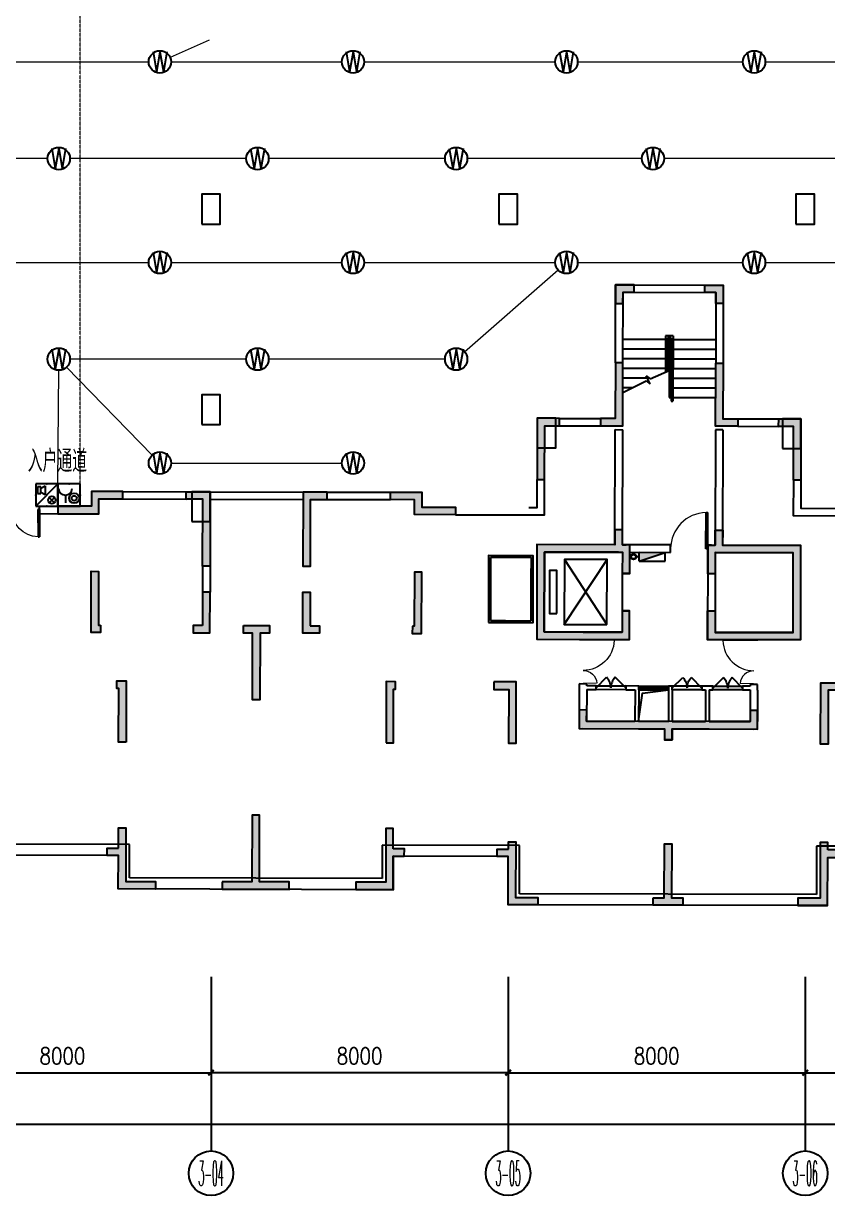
# Model space of a CAD drawing. Extents: x -781653 to 929899, y -292639 to -18670.
# Drawn here: x 352203 to 373855, y -193562 to -162005 of the extents above; entities that cross this region are included whole.
import ezdxf
from ezdxf.enums import TextEntityAlignment as Align

# ---------------------------------------------------------------- set-up
doc = ezdxf.new("R2010")
doc.units = 0
doc.header["$LTSCALE"] = 10
doc.header["$MEASUREMENT"] = 0
for name, pattern in [('ACAD_ISO11W100', [33.5, 12, -3, 12, -3, 0.5, -3]), ('BORDER', [1.75, 0.5, -0.25, 0.5, -0.25, 0, -0.25]), ('CENTER', [2, 1.25, -0.25, 0.25, -0.25]), ('DASH', [0.35, 0.25, -0.1])]:
    doc.linetypes.add(name, pattern=pattern)
doc.layers.get('0').update_dxf_attribs({"linetype": 'CONTINUOUS'})
doc.layers.get('Defpoints').update_dxf_attribs({"linetype": 'CONTINUOUS'})
for name, color, linetype in [('AXIS', 3, 'CONTINUOUS'), ('AXIS_TEXT', 7, 'CONTINUOUS'), ('COLUMN', 1, 'CONTINUOUS'), ('DIM_SYMB', 3, 'CONTINUOUS'), ('DOTE', 8, 'CENTER'), ('JPS-X', 1, 'BORDER'), ('JPS-XHS', 7, 'CONTINUOUS'), ('LVTRY', 6, 'CONTINUOUS'), ('PUB_DIM', 3, 'CONTINUOUS'), ('RD-equip', 3, 'CONTINUOUS'), ('solid', 252, 'CONTINUOUS'), ('STAIR', 9, 'CONTINUOUS'), ('TEXT', 7, 'CONTINUOUS'), ('wall', 8, 'CONTINUOUS'), ('wall-jg', 7, 'CONTINUOUS'), ('WINDOW', 4, 'CONTINUOUS'), ('结构墙', 7, 'CONTINUOUS'), ('铺地', 30, 'CONTINUOUS')]:
    doc.layers.add(name, color=color, linetype=linetype)
doc.layers.add('RD-line', color=2, linetype='CONTINUOUS', lineweight=0)
doc.layers.get('DOTE').off()
doc.styles.add('_TCH_AXIS', font='COMPLEX', dxfattribs={"bigfont": 'GBCBIG'})
doc.styles.add('COMPLEX', font='COMPLEX')
doc.styles.add('DIM_FONT', font='SIMPLEX', dxfattribs={"width": 0.8, "bigfont": 'HZTXT'})
doc.styles.add('FS1', font='txt4', dxfattribs={"width": 0.8, "bigfont": 'fstxt'})
doc.styles.add('FS2', font='tjromans.shx', dxfattribs={"width": 0.8, "bigfont": 'tjhztxt.shx'})
doc.styles.get("Standard").update_dxf_attribs({"font": 'GBENOR', "bigfont": 'GBCBIG'})
doc.dimstyles.new('DIMN300', dxfattribs={"dimscale": 3, "dimtxt": 300, "dimasz": 100, "dimexe": 250, "dimexo": 300, "dimgap": 150, "dimtad": 1, "dimdec": 0, "dimzin": 0, "dimdsep": 46, "dimtxsty": 'DIM_FONT', "dimblk": 'ARCHTICK', "dimcen": 0.09, "dimclrt": 7, "dimazin": 2, "dimtfac": 1, "dimtdec": 0, "dimtix": 1, "dimtmove": 2, "dimatfit": 3, "dimfxl": 0, "dimtolj": 1, "dimtzin": 0, "dimarcsym": 0})

# ---------------------------------------------------------------- blocks, each defined once
blk = doc.blocks.new('FF')
at = {"linetype": 'Continuous'}
for radius in [75, 60]:
    blk.add_circle((0, 0), radius, dxfattribs=at)
blk = doc.blocks.new('DXHS')
at = {"layer": 'JPS-XHS'}
blk.add_hatch(color=256, dxfattribs=at).paths.add_polyline_path([(-350, 240), (-350, 0), (350, 0)])
at = {"layer": 'JPS-XHS', "linetype": 'Continuous'}
for p, q in [((-350, 240), (-350, 0)), ((-350, 240), (350, 240)), ((-350, 0), (350, 0)), ((350, 240), (350, 0))]:
    blk.add_line(p, q, dxfattribs=at)
at = {"layer": 'JPS-XHS'}
blk.add_line((-350, 240), (350, 0), dxfattribs=at)
blk = doc.blocks.new('$DorLib2D$00000001')
for p, q in [((0.45, 0.975), (0.5, 0.975)), ((0.45, 0), (0.45, 0.975)), ((0.5, 0), (0.5, 0.975)), ((0.5, 0), (0.45, 0))]:
    blk.add_line(p, q)
at = {"lineweight": 13}
blk.add_arc((0.475, 0), 0.975, 91.4693, 180, dxfattribs=at)
blk = doc.blocks.new('$DorLib2D$00000116')
at = {"color": 0}
for p, q in [((-0.5, 0), (-0.146, 0.354)), ((0.5, 0), (0.146, 0.354))]:
    blk.add_line(p, q, dxfattribs=at)
for centre, start, end in [((-0.5, 0), 0, 45), ((0.5, 0), 135, 180)]:
    blk.add_arc(centre, 0.5, start, end, dxfattribs=at)
blk = doc.blocks.new('$WINLIB2D$00000001')
for p, q in [((-0.5, 0.5), (0.5, 0.5)), ((-0.5, 0.5), (-0.5, -0.5)), ((0.5, -0.5), (0.5, 0.5)), ((0.5, 0.167), (-0.5, 0.167)), ((0.5, -0.167), (-0.5, -0.167)), ((-0.5, -0.5), (0.5, -0.5))]:
    blk.add_line(p, q)
blk = doc.blocks.new('$DorLib2D$00000025')
at = {"const_width": 0.02}
for points in [[(0.481, -0.001), (0.481, 0.691)], [(-0.481, 0.001), (-0.481, 0.308)]]:
    blk.add_lwpolyline(points, dxfattribs=at)
at = {"lineweight": 13}
for centre, radius, start, end in [((0.505, -0.002), 0.699, 91.9397, 179.7238), ((-0.501, 0.003), 0.307, 359.7899, 85.7508)]:
    blk.add_arc(centre, radius, start, end, dxfattribs=at)
blk = doc.blocks.new('A$C5AD35C69')
at = {"layer": 'solid'}
for points in [[(32150, 8925), (32350, 8925), (32350, 9700), (32150, 9700), (32150, 10100), (31950, 10100), (31950, 9700), (29850, 9700), (29850, 7150), (32350, 7150), (32350, 7925), (32150, 7925), (32150, 7350), (30050, 7350), (30050, 9500), (32150, 9500)], [(34650, 8925), (34450, 8925), (34450, 9700), (34650, 9700), (34650, 10100), (34850, 10100), (34850, 9700), (36950, 9700), (36950, 7150), (34450, 7150), (34450, 7925), (34650, 7925), (34650, 7350), (36750, 7350), (36750, 9500), (34650, 9500)], [(35600, 4950), (35600, 5250), (35800, 5250), (35800, 4750), (33500, 4750), (33500, 4450), (33300, 4450), (33300, 4750), (31000, 4750), (31000, 5250), (31200, 5250), (31200, 4950)]]:
    blk.add_hatch(color=8, dxfattribs=at).paths.add_polyline_path(points)
at = {"layer": 'DIM_SYMB', "color": 8}
blk.add_lwpolyline([(34050, 13670, 0, 0, 0), (34050, 15593, 0, 0, 0), (32750, 15593, 0, 0, 0), (32750, 14750, 80, 0, 0), (32750, 14450, 0, 0, 0)], format="xyseb", dxfattribs=at)
at = {"layer": 'JPS-X', "color": 8, "const_width": 50}
blk.add_lwpolyline([(32525, 9380), (32600, 9380)], dxfattribs=at)
at = {"layer": 'LVTRY', "color": 8}
blk.add_lwpolyline([(32600, 4950), (32698, 5706), (33400, 5800)], dxfattribs=at)
at = {"layer": 'STAIR', "color": 8}
for p, q in [((33300, 15230), (32150, 15230)), ((33300, 15330), (33300, 14352)), ((33500, 15330), (33300, 15330)), ((33350, 15280), (33350, 14374)), ((33450, 15280), (33350, 15280)), ((33400, 15230), (33350, 15230)), ((33400, 15230), (33400, 14397)), ((33400, 15230), (33450, 15230)), ((33400, 15230), (33400, 13670)), ((33450, 15280), (33450, 13570)), ((33500, 15330), (33500, 13570)), ((33500, 15230), (34650, 15230)), ((33300, 14970), (32150, 14970)), ((33400, 14970), (33350, 14970)), ((33400, 14970), (33450, 14970)), ((33500, 14970), (34650, 14970)), ((33300, 14710), (32150, 14710)), ((33400, 14710), (33350, 14710)), ((33400, 14710), (33450, 14710)), ((33500, 14710), (34650, 14710)), ((33300, 14450), (32150, 14450)), ((32783, 14253), (32889, 14172)), ((32888, 14037), (32783, 14253)), ((32889, 14172), (33400, 14397)), ((33400, 14450), (33350, 14450)), ((33400, 14450), (33450, 14450)), ((33500, 14450), (34650, 14450)), ((32813, 14190), (32150, 14190)), ((32150, 13804), (32782, 14119)), ((32403, 13930), (32150, 13930)), ((32782, 14119), (32888, 14037)), ((33400, 14190), (33450, 14190)), ((33400, 13930), (33450, 13930)), ((33500, 14190), (34650, 14190)), ((33500, 13930), (34650, 13930)), ((33400, 13670), (33450, 13670)), ((33450, 13570), (33500, 13570)), ((33500, 13670), (34650, 13670)), ((30590, 9300), (31740, 7550)), ((30590, 7550), (31740, 9300)), ((32150, 8925), (32150, 7925)), ((31450, 5900), (32250, 5900)), ((32250, 5800), (31450, 5800)), ((34300, 5900), (33500, 5900)), ((34300, 5800), (33500, 5800)), ((34600, 5900), (35400, 5900)), ((35400, 5800), (34600, 5800))]:
    blk.add_line(p, q, dxfattribs=at)
for points in [[(28550, 7600), (29750, 7600), (29750, 9400), (28550, 9400)], [(31740, 7550), (31740, 9300), (30590, 9300), (30590, 7550)], [(30390, 7850), (30390, 9000), (30190, 9000), (30190, 7850)]]:
    blk.add_lwpolyline(points, close=True, dxfattribs=at)
at = {"layer": 'STAIR', "color": 8, "linetype": 'DASH'}
blk.add_lwpolyline([(28600, 7650), (29700, 7650), (29700, 9350), (28600, 9350)], close=True, dxfattribs=at)
at = {"layer": 'wall', "color": 8}
for p, q in [((31950, 9700), (31950, 12800)), ((31950, 12800), (32150, 12800)), ((32150, 9700), (32150, 12800)), ((34650, 12800), (34650, 9700)), ((34850, 12800), (34650, 12800)), ((34850, 12800), (34850, 9700)), ((29850, 9700), (29850, 7150)), ((31950, 9700), (29850, 9700)), ((30050, 9500), (30050, 7350)), ((32050, 9500), (30050, 9500)), ((32050, 9500), (32150, 9500)), ((32150, 9700), (32250, 9700)), ((32150, 9500), (32150, 8925)), ((33450, 9700), (32250, 9700)), ((32350, 8925), (32350, 9500)), ((32350, 9500), (33450, 9500)), ((33450, 9500), (33450, 9700)), ((34550, 9700), (34450, 9700)), ((34450, 9700), (34450, 9500)), ((34450, 9500), (34450, 7150)), ((34550, 9700), (34650, 9700)), ((34650, 9500), (34650, 7350)), ((34650, 9500), (34750, 9500)), ((34750, 9500), (36750, 9500)), ((34850, 9700), (36950, 9700)), ((32150, 8925), (32350, 8925)), ((32350, 7925), (32150, 7925)), ((32150, 7925), (32150, 7350)), ((32350, 7150), (32350, 7925)), ((30050, 7350), (31100, 7350)), ((31100, 7350), (32150, 7350)), ((35700, 7350), (34650, 7350)), ((36750, 7350), (35700, 7350)), ((29850, 7150), (31000, 7150)), ((31000, 7150), (31200, 7150)), ((31200, 7150), (32350, 7150)), ((35600, 7150), (34450, 7150)), ((35600, 7150), (35800, 7150)), ((36950, 7150), (35800, 7150)), ((31200, 5950), (31000, 5950)), ((31000, 5950), (31000, 5800)), ((31000, 5800), (31000, 4950)), ((31200, 5900), (31200, 5950)), ((31450, 5900), (31200, 5900)), ((31200, 5800), (31450, 5800)), ((31200, 5800), (31200, 4950)), ((31450, 5800), (31450, 5900)), ((32600, 5900), (32250, 5900)), ((32250, 5900), (32250, 5800)), ((32250, 5800), (32500, 5800)), ((32500, 5800), (32500, 4950)), ((32600, 5800), (32600, 5900)), ((32600, 5800), (32600, 4950)), ((33500, 5900), (33400, 5900)), ((33400, 5900), (33400, 5800)), ((33400, 5800), (33400, 4950)), ((33500, 5800), (33500, 5900)), ((33500, 5800), (33500, 4950)), ((34500, 5900), (34300, 5900)), ((34300, 5900), (34300, 5800)), ((34300, 5800), (34400, 5800)), ((34400, 5800), (34400, 4950)), ((34597, 5900), (34500, 5900)), ((34500, 5800), (34597, 5800)), ((34500, 5800), (34500, 4950)), ((34597, 5800), (34597, 5900)), ((35600, 5900), (35397, 5900)), ((35397, 5900), (35397, 5800)), ((35397, 5800), (35600, 5800)), ((35800, 5950), (35600, 5950)), ((35600, 5950), (35600, 5900)), ((35600, 5800), (35600, 4950)), ((35800, 5800), (35800, 5950)), ((35800, 5800), (35800, 4950)), ((31100, 4750), (32600, 4750)), ((31200, 4950), (32500, 4950)), ((32600, 4950), (33400, 4950)), ((32600, 4750), (33300, 4750)), ((33300, 4750), (33300, 4450)), ((33400, 4950), (33400, 4950)), ((33500, 4950), (34400, 4950)), ((33500, 4750), (34500, 4750)), ((33500, 4750), (33500, 4450)), ((33500, 4750), (33500, 4750)), ((34500, 4950), (35600, 4950)), ((34500, 4750), (35700, 4750)), ((33500, 4450), (33300, 4450))]:
    blk.add_line(p, q, dxfattribs=at)
at = {"layer": 'wall-jg', "color": 8}
for points in [[(32150, 8925), (32350, 8925), (32350, 9700), (32150, 9700), (32150, 10100), (31950, 10100), (31950, 9700), (29850, 9700), (29850, 7150), (32350, 7150), (32350, 7925), (32150, 7925), (32150, 7350), (30050, 7350), (30050, 9500), (32150, 9500), (32150, 8925)], [(34650, 8925), (34450, 8925), (34450, 9700), (34650, 9700), (34650, 10100), (34850, 10100), (34850, 9700), (36950, 9700), (36950, 7150), (34450, 7150), (34450, 7925), (34650, 7925), (34650, 7350), (36750, 7350), (36750, 9500), (34650, 9500), (34650, 8925)], [(31200, 5250), (31000, 5250), (31000, 4750), (33300, 4750), (33300, 4450), (33500, 4450), (33500, 4750), (35800, 4750), (35800, 5250), (35600, 5250), (35600, 4950), (31200, 4950), (31200, 5250)]]:
    blk.add_lwpolyline(points, dxfattribs=at)
at = {"layer": 'WINDOW', "color": 8, "linetype": 'DASH'}
for p, q in [((32350, 8925), (32150, 8925)), ((32150, 7925), (32350, 7925))]:
    blk.add_line(p, q, dxfattribs=at)
at = {"layer": 'JPS-X', "color": 8}
blk.add_blockref('FF', (32450, 9380), dxfattribs=at)
at = {"layer": 'JPS-XHS', "color": 8, "xscale": -1, "rotation": 180}
blk.add_blockref('DXHS', (32950, 9500), dxfattribs=at)
at = {"layer": 'WINDOW', "color": 8}
for name, p, xscale, yscale, zscale in [('$DorLib2D$00000001', (33950, 9600), 999.9999999999999, 999.9999999999999, 1000), ('$DorLib2D$00000116', (33900, 5850), -800.0000000000001, 800.0000000000001, -800), ('$DorLib2D$00000116', (34997, 5850), 800.0000000000001, 800.0000000000001, 800)]:
    blk.add_blockref(name, p, dxfattribs=dict(at, xscale=xscale, yscale=yscale, zscale=zscale))
for name, p, xscale, yscale, zscale, rotation in [('$DorLib2D$00000025', (31100, 6550), -1200, 1200, -1200, 270), ('$DorLib2D$00000025', (35700, 6550), 1200, 1200, -1200, 90), ('$DorLib2D$00000116', (31850, 5850), 800, 800, 800, 359.9999999999978), ('$WINLIB2D$00000001', (33000, 5850), -800.0000000000001, 100, 800, 180)]:
    blk.add_blockref(name, p, dxfattribs=dict(at, xscale=xscale, yscale=yscale, zscale=zscale, rotation=rotation))
blk = doc.blocks.new('A$C57C73F62')
at = {"layer": 'solid'}
h = blk.add_hatch(color=256, dxfattribs=at)
h.paths.add_polyline_path([(32050, 16700), (31950, 16700), (31950, 16600), (32050, 16600)])
h.paths.add_polyline_path([(32450, 16700), (32050, 16700), (32050, 16600), (32450, 16600)])
h.paths.add_polyline_path([(32450, 16600), (32050, 16600), (32050, 16200), (32150, 16200), (32150, 16500), (32450, 16500)])
h.paths.add_polyline_path([(32050, 16600), (31950, 16600), (31950, 16200), (32050, 16200)])
h = blk.add_hatch(color=256, dxfattribs=at)
h.paths.add_polyline_path([(34750, 16700), (34350, 16700), (34350, 16600), (34750, 16600)])
h.paths.add_polyline_path([(34850, 16700), (34750, 16700), (34750, 16600), (34850, 16600)])
h.paths.add_polyline_path([(34850, 16600), (34750, 16600), (34750, 16200), (34850, 16200)])
h.paths.add_polyline_path([(34750, 16600), (34350, 16600), (34350, 16500), (34650, 16500), (34650, 16200), (34750, 16200)])
for points in [[(31950, 13100), (31950, 14600), (32150, 14600), (32150, 14400), (32150, 12900), (31550, 12900), (31550, 13100)], [(35250, 13100), (35250, 12900), (34650, 12900), (34650, 14400), (34650, 14600), (34850, 14600), (34850, 13100)], [(30050, 12900), (30050, 11450), (29850, 11450), (29850, 13100), (30450, 13100), (30450, 12900)], [(36950, 13100), (36950, 11450), (36750, 11450), (36750, 12900), (36350, 12900), (36350, 13100)], [(18050, 10900), (18700, 10900), (18700, 11100), (17850, 11100), (17850, 10700), (16950, 10700), (16950, 10500), (18050, 10500)], [(21050, 11100), (21050, 9100), (20850, 9100), (20850, 10900), (20400, 10900), (20400, 11100)], [(23550, 11100), (23550, 9100), (23750, 9100), (23750, 10900), (24200, 10900), (24200, 11100)], [(26550, 10900), (25900, 10900), (25900, 11100), (26750, 11100), (26750, 10700), (27650, 10700), (27650, 10500), (26550, 10500)], [(32150, 8925), (32350, 8925), (32350, 9700), (32150, 9700), (32150, 10100), (31950, 10100), (31950, 9700), (29850, 9700), (29850, 7150), (32350, 7150), (32350, 7925), (32150, 7925), (32150, 7350), (30050, 7350), (30050, 9500), (32150, 9500)], [(34650, 8925), (34450, 8925), (34450, 9700), (34650, 9700), (34650, 10100), (34850, 10100), (34850, 9700), (36950, 9700), (36950, 7150), (34450, 7150), (34450, 7925), (34650, 7925), (34650, 7350), (36750, 7350), (36750, 9500), (34650, 9500)], [(17850, 7300), (18100, 7300), (18100, 7500), (18050, 7500), (18050, 8950), (17850, 8950)], [(26750, 7300), (26500, 7300), (26500, 7500), (26550, 7500), (26550, 8950), (26750, 8950)], [(20850, 7500), (20600, 7500), (20600, 7300), (21050, 7300), (21050, 8400), (20850, 8400)], [(23750, 7500), (24000, 7500), (24000, 7300), (23550, 7300), (23550, 8400), (23750, 8400)], [(18800, 6000), (18550, 6000), (18550, 5800), (18600, 5800), (18600, 4350), (18800, 4350)], [(25800, 6000), (26050, 6000), (26050, 5800), (26000, 5800), (26000, 4350), (25800, 4350)], [(29300, 4350), (29100, 4350), (29100, 5800), (28700, 5800), (28700, 6000), (29300, 6000)], [(37700, 5800), (37700, 4350), (37500, 4350), (37500, 6000), (38100, 6000), (38100, 5800)], [(35600, 4950), (35600, 5250), (35800, 5250), (35800, 4750), (33500, 4750), (33500, 4450), (33300, 4450), (33300, 4750), (31000, 4750), (31000, 5250), (31200, 5250), (31200, 4950)], [(22400, 600), (23200, 600), (23200, 400), (21400, 400), (21400, 600), (22200, 600), (22200, 2400), (22400, 2400)], [(18600, 1300), (18600, 400), (19600, 400), (19600, 600), (18800, 600), (18800, 2050), (18600, 2050), (18600, 1500), (18300, 1500), (18300, 1300)], [(26000, 1300), (26000, 400), (25000, 400), (25000, 600), (25800, 600), (25800, 2050), (26000, 2050), (26000, 1500), (26300, 1500), (26300, 1300)], [(29300, 200), (29900, 200), (29900, 0), (29100, 0), (29100, 1300), (28800, 1300), (28800, 1500), (29100, 1500), (29100, 1700), (29300, 1700)], [(33000, 0), (33000, 200), (33300, 200), (33300, 1650), (33500, 1650), (33500, 200), (33800, 200), (33800, 0)], [(37500, 1700), (37700, 1700), (37700, 1500), (38000, 1500), (38000, 1300), (37700, 1300), (37700, 0), (36900, 0), (36900, 200), (37500, 200)]]:
    blk.add_hatch(color=256, dxfattribs=at).paths.add_polyline_path(points)
h = blk.add_hatch(color=256, dxfattribs=at)
h.paths.add_polyline_path([(22300, 7500), (21950, 7500), (21950, 7400), (22300, 7400)])
h.paths.add_polyline_path([(22650, 7500), (22300, 7500), (22300, 7400), (22650, 7400)])
h.paths.add_polyline_path([(22650, 7400), (22300, 7400), (22300, 5900), (22400, 5900), (22400, 7300), (22650, 7300)])
h.paths.add_polyline_path([(22300, 7400), (21950, 7400), (21950, 7300), (22200, 7300), (22200, 5900), (22300, 5900)])
h.paths.add_polyline_path([(22400, 5900), (22300, 5900), (22300, 5500), (22400, 5500)])
h.paths.add_polyline_path([(22300, 5900), (22200, 5900), (22200, 5500), (22300, 5500)])
at = {"layer": 'wall-jg'}
for points in [[(31950, 16200), (32150, 16200), (32150, 16500), (32450, 16500), (32450, 16700), (31950, 16700), (31950, 16200)], [(34850, 16200), (34650, 16200), (34650, 16500), (34350, 16500), (34350, 16700), (34850, 16700), (34850, 16200)], [(30450, 13100), (29850, 13100), (29850, 11450), (30050, 11450), (30050, 12900), (30450, 12900), (30450, 13100)], [(36350, 13100), (36950, 13100), (36950, 11450), (36750, 11450), (36750, 12900), (36350, 12900), (36350, 13100)], [(32150, 8925), (32350, 8925), (32350, 9700), (32150, 9700), (32150, 10100), (31950, 10100), (31950, 9700), (29850, 9700), (29850, 7150), (32350, 7150), (32350, 7925), (32150, 7925), (32150, 7350), (30050, 7350), (30050, 9500), (32150, 9500), (32150, 8925)], [(34650, 8925), (34450, 8925), (34450, 9700), (34650, 9700), (34650, 10100), (34850, 10100), (34850, 9700), (36950, 9700), (36950, 7150), (34450, 7150), (34450, 7925), (34650, 7925), (34650, 7350), (36750, 7350), (36750, 9500), (34650, 9500), (34650, 8925)], [(18100, 7500), (18100, 7300), (17850, 7300), (17850, 8950), (18050, 8950), (18050, 7500), (18100, 7500)], [(26500, 7500), (26500, 7300), (26750, 7300), (26750, 8950), (26550, 8950), (26550, 7500), (26500, 7500)], [(21950, 7500), (22650, 7500), (22650, 7300), (22400, 7300), (22400, 5500), (22200, 5500), (22200, 7300), (21950, 7300), (21950, 7500)], [(18800, 4350), (18600, 4350), (18600, 5800), (18550, 5800), (18550, 6000), (18800, 6000), (18800, 4350)], [(25800, 4350), (26000, 4350), (26000, 5800), (26050, 5800), (26050, 6000), (25800, 6000), (25800, 4350)], [(31200, 5250), (31000, 5250), (31000, 4750), (33300, 4750), (33300, 4450), (33500, 4450), (33500, 4750), (35800, 4750), (35800, 5250), (35600, 5250), (35600, 4950), (31200, 4950), (31200, 5250)], [(18600, 1500), (18600, 2050), (18800, 2050), (18800, 600), (19600, 600), (19600, 400), (18600, 400), (18600, 1300), (18300, 1300), (18300, 1500), (18600, 1500)], [(26000, 1500), (26000, 2050), (25800, 2050), (25800, 600), (25000, 600), (25000, 400), (26000, 400), (26000, 1300), (26300, 1300), (26300, 1500), (26000, 1500)], [(29100, 1500), (29100, 1700), (29300, 1700), (29300, 200), (29900, 200), (29900, 0), (29100, 0), (29100, 1300), (28800, 1300), (28800, 1500), (29100, 1500)], [(33000, 200), (33300, 200), (33300, 1650), (33500, 1650), (33500, 200), (33800, 200), (33800, 0), (33000, 0), (33000, 200)], [(37700, 1500), (37700, 1700), (37500, 1700), (37500, 200), (36900, 200), (36900, 0), (37700, 0), (37700, 1300), (38000, 1300), (38000, 1500), (37700, 1500)]]:
    blk.add_lwpolyline(points, dxfattribs=at)
for points in [[(32150, 14600), (31950, 14600), (31950, 13100), (31550, 13100), (31550, 12900), (32150, 12900), (32150, 14400), (32150, 14400)], [(34850, 14600), (34850, 13100), (35250, 13100), (35250, 12900), (34650, 12900), (34650, 14400), (34650, 14400), (34650, 14600)], [(16950, 10500), (18050, 10500), (18050, 10900), (18700, 10900), (18700, 11100), (17850, 11100), (17850, 10700), (16950, 10700)], [(21050, 11100), (21050, 9100), (20850, 9100), (20850, 10900), (20400, 10900), (20400, 11100)], [(23550, 11100), (23550, 9100), (23750, 9100), (23750, 10900), (24200, 10900), (24200, 11100)], [(27650, 10500), (26550, 10500), (26550, 10900), (25900, 10900), (25900, 11100), (26750, 11100), (26750, 10700), (27650, 10700)], [(20850, 7500), (20600, 7500), (20600, 7300), (21050, 7300), (21050, 8400), (20850, 8400)], [(23750, 7500), (24000, 7500), (24000, 7300), (23550, 7300), (23550, 8400), (23750, 8400)], [(28700, 6000), (28700, 5800), (29100, 5800), (29100, 4350), (29300, 4350), (29300, 6000)], [(38100, 6000), (38100, 5800), (37700, 5800), (37700, 4350), (37500, 4350), (37500, 6000)], [(21400, 600), (21400, 400), (23200, 400), (23200, 600), (22400, 600), (22400, 2400), (22200, 2400), (22200, 600)]]:
    blk.add_lwpolyline(points, close=True, dxfattribs=at)
blk = doc.blocks.new('$DorLib2D$00000002')
for p, q in [((-0.5, 0), (-0.5, 0.4875)), ((-0.475, 0.4875), (-0.5, 0.4875)), ((-0.475, 0), (-0.475, 0.4875)), ((0.475, 0), (0.475, 0.4875)), ((0.475, 0.4875), (0.5, 0.4875)), ((0.5, 0), (0.5, 0.4875)), ((-0.5, 0), (-0.475, 0)), ((0.5, 0), (0.475, 0))]:
    blk.add_line(p, q)
at = {"lineweight": 13}
for centre, start, end in [((-0.4875, 0), 0, 88.53072), ((0.4875, 0), 91.46928, 180)]:
    blk.add_arc(centre, 0.4875, start, end, dxfattribs=at)
blk = doc.blocks.new('A$C0FE76EBE')
at = {"layer": 'COLUMN'}
for points in [[(-70187, 18747), (-69687, 18747), (-69687, 19547), (-70187, 19547)], [(-62187, 18747), (-61687, 18747), (-61687, 19547), (-62187, 19547)], [(-54187, 18747), (-53687, 18747), (-53687, 19547), (-54187, 19547)], [(-70187, 13347), (-69687, 13347), (-69687, 14147), (-70187, 14147)], [(-61152, 12717), (-60652, 12717), (-60652, 13517), (-61152, 13517)], [(-54552, 12701), (-54052, 12701), (-54052, 13501), (-54552, 13501)], [(-70457, 10739), (-69957, 10739), (-69957, 11539), (-70457, 11539)]]:
    blk.add_lwpolyline(points, close=True, dxfattribs=at)
at = {"layer": '结构墙'}
for p, q in [((-72131, 2043), (-75831, 2052)), ((-72133, 1143), (-72131, 2043)), ((-65331, 2026), (-65333, 1126)), ((-61631, 2017), (-65331, 2026)), ((-61634, 717), (-61631, 2017)), ((-53631, 1996), (-53634, 696)), ((-49931, 1987), (-53631, 1996)), ((-72432, 1744), (-75532, 1752)), ((-72434, 844), (-72432, 1744)), ((-65032, 1725), (-65034, 825)), ((-61932, 1717), (-65032, 1725)), ((-61935, 417), (-61932, 1717)), ((-65333, 1126), (-72133, 1143)), ((-65034, 825), (-72434, 844)), ((-53634, 696), (-61634, 717)), ((-53335, 396), (-61935, 417))]:
    blk.add_line(p, q, dxfattribs=at)
blk = doc.blocks.new('_ArchTick')
at = {"color": 0, "linetype": 'ByBlock', "const_width": 0.4}
blk.add_lwpolyline([(-0.5, -0.5), (0.5, 0.5)], dxfattribs=at)
blk = doc.blocks.new('*D118')
at = {"layer": 'Defpoints', "color": 0}
for p in [(174164, 54721), (182164, 54721), (182164, 51692)]:
    blk.add_point(p, dxfattribs=at)
at = {"layer": 'PUB_DIM', "color": 0, "lineweight": -2}
for p, q in [((174164, 54271), (174164, 51317)), ((182164, 54271), (182164, 51317)), ((174164, 51692), (182164, 51692))]:
    blk.add_line(p, q, dxfattribs=at)
at = {"layer": 'PUB_DIM', "color": 0, "lineweight": -2, "xscale": 150, "yscale": 150, "zscale": 150, "rotation": 180}
blk.add_blockref('_ArchTick', (174164, 51692), dxfattribs=at)
at = {"layer": 'PUB_DIM', "color": 0, "lineweight": -2, "xscale": 150, "yscale": 150, "zscale": 150}
blk.add_blockref('_ArchTick', (182164, 51692), dxfattribs=at)
at = {"layer": 'PUB_DIM', "color": 7, "insert": (178164, 52142), "char_height": 450, "attachment_point": 5, "style": 'DIM_FONT'}
blk.add_mtext('\\A1;8000', dxfattribs=at)
blk = doc.blocks.new('*D119')
at = {"layer": 'Defpoints', "color": 0}
for p in [(182164, 54721), (190164, 54721), (182164, 51692)]:
    blk.add_point(p, dxfattribs=at)
at = {"layer": 'PUB_DIM', "color": 0, "lineweight": -2}
for p, q in [((182164, 54271), (182164, 51317)), ((190164, 54271), (190164, 51317)), ((190164, 51692), (182164, 51692))]:
    blk.add_line(p, q, dxfattribs=at)
at = {"layer": 'PUB_DIM', "color": 0, "lineweight": -2, "xscale": 150, "yscale": 150, "zscale": 150, "rotation": 180}
blk.add_blockref('_ArchTick', (182164, 51692), dxfattribs=at)
at = {"layer": 'PUB_DIM', "color": 0, "lineweight": -2, "xscale": 150, "yscale": 150, "zscale": 150}
blk.add_blockref('_ArchTick', (190164, 51692), dxfattribs=at)
at = {"layer": 'PUB_DIM', "color": 7, "insert": (186164, 52142), "char_height": 450, "attachment_point": 5, "style": 'DIM_FONT'}
blk.add_mtext('\\A1;8000', dxfattribs=at)
blk = doc.blocks.new('*D123')
at = {"layer": 'Defpoints', "color": 0}
for p in [(190164, 54721), (198164, 54721), (198164, 51692)]:
    blk.add_point(p, dxfattribs=at)
at = {"layer": 'PUB_DIM', "color": 0, "lineweight": -2}
for p, q in [((190164, 54271), (190164, 51317)), ((198164, 54271), (198164, 51317)), ((190164, 51692), (198164, 51692))]:
    blk.add_line(p, q, dxfattribs=at)
at = {"layer": 'PUB_DIM', "color": 0, "lineweight": -2, "xscale": 150, "yscale": 150, "zscale": 150, "rotation": 180}
blk.add_blockref('_ArchTick', (190164, 51692), dxfattribs=at)
at = {"layer": 'PUB_DIM', "color": 0, "lineweight": -2, "xscale": 150, "yscale": 150, "zscale": 150}
blk.add_blockref('_ArchTick', (198164, 51692), dxfattribs=at)
at = {"layer": 'PUB_DIM', "color": 7, "insert": (194164, 52142), "char_height": 450, "attachment_point": 5, "style": 'DIM_FONT'}
blk.add_mtext('\\A1;8000', dxfattribs=at)
blk = doc.blocks.new('*D124')
at = {"layer": 'Defpoints', "color": 0}
for p in [(198164, 54721), (206164, 54721), (206164, 51692)]:
    blk.add_point(p, dxfattribs=at)
at = {"layer": 'PUB_DIM', "color": 0, "lineweight": -2}
for p, q in [((198164, 54271), (198164, 51317)), ((206164, 54271), (206164, 51317)), ((198164, 51692), (206164, 51692))]:
    blk.add_line(p, q, dxfattribs=at)
at = {"layer": 'PUB_DIM', "color": 0, "lineweight": -2, "xscale": 150, "yscale": 150, "zscale": 150, "rotation": 180}
blk.add_blockref('_ArchTick', (198164, 51692), dxfattribs=at)
at = {"layer": 'PUB_DIM', "color": 0, "lineweight": -2, "xscale": 150, "yscale": 150, "zscale": 150}
blk.add_blockref('_ArchTick', (206164, 51692), dxfattribs=at)
at = {"layer": 'PUB_DIM', "color": 7, "insert": (202164, 52142), "char_height": 450, "attachment_point": 5, "style": 'DIM_FONT'}
blk.add_mtext('\\A1;8000', dxfattribs=at)
blk = doc.blocks.new('*D156')
at = {"layer": 'Defpoints', "color": 0}
for p in [(155664, 54580), (295364, 54580), (295364, 50306)]:
    blk.add_point(p, dxfattribs=at)
at = {"layer": 'PUB_DIM', "color": 0, "lineweight": -2}
for p, q in [((155664, 54130), (155664, 49931)), ((295364, 54130), (295364, 49931)), ((155664, 50306), (295364, 50306))]:
    blk.add_line(p, q, dxfattribs=at)
at = {"layer": 'PUB_DIM', "color": 0, "lineweight": -2, "xscale": 150, "yscale": 150, "zscale": 150, "rotation": 180}
blk.add_blockref('_ArchTick', (155664, 50306), dxfattribs=at)
at = {"layer": 'PUB_DIM', "color": 0, "lineweight": -2, "xscale": 150, "yscale": 150, "zscale": 150}
blk.add_blockref('_ArchTick', (295364, 50306), dxfattribs=at)
at = {"layer": 'PUB_DIM', "color": 7, "insert": (225514, 50756), "char_height": 450, "attachment_point": 5, "style": 'DIM_FONT'}
blk.add_mtext('\\A1;139700', dxfattribs=at)
blk = doc.blocks.new('_AXISO')
blk.add_circle((0, 0), 0.5)
at = {"layer": 'AXIS_TEXT', "style": 'COMPLEX', "width": 1.041667}
blk.add_attdef('A', text='', height=0.56, dxfattribs=at).set_placement((-0.25, -0.28), (0.25, -0.28), align=Align.FIT)
blk = doc.blocks.new('yy')
at = {"layer": 'RD-equip'}
blk.add_circle((0, 0), 200, dxfattribs=at)
at = {"layer": 'RD-equip', "color": 4, "style": 'FS1', "width": 0.8}
blk.add_attdef('Y', text='', height=360, dxfattribs=at).set_placement((0, 0), align=Align.MIDDLE)
blk = doc.blocks.new('$equip$00001630')
for p, q in [((-0.5, 0), (-0.5, -1)), ((0.5, 0), (-0.5, 0)), ((0.5, -1), (0.5, 0)), ((-0.169, -0.5), (-0.169, -0.85)), ((-0.5, -1), (0.5, -1))]:
    blk.add_line(p, q)
for radius in [0.226, 0.113]:
    blk.add_circle((0.227, -0.64), radius)
blk.add_arc((-0.169, -0.2), 0.3, 180, 0)
for p in [(0, 0), (-0.5, -0.5), (0.5, -0.5), (0, -1)]:
    blk.add_point(p)
at = {"flags": 9}
blk.add_attdef('A', (0, 0), '', height=0.00002, dxfattribs=at)
blk.add_attdef('B', text='', height=0.4, dxfattribs=at).set_placement((0.884, -0.7), align=Align.MIDDLE_CENTER)
blk = doc.blocks.new('$equip$00001636')
for p, q in [((0.5, 0), (-0.5, 0)), ((0.5, 0), (-0.5, -1)), ((-0.5, 0), (-0.5, -1)), ((0.5, -1), (0.5, 0)), ((-0.417, -0.135, 0), (-0.417, -0.435, 0)), ((-0.269, -0.135, 0), (-0.417, -0.135, 0)), ((-0.417, -0.435, 0), (-0.269, -0.435, 0)), ((-0.269, -0.185, 0), (-0.069, -0.085, 0)), ((-0.269, -0.435, 0), (-0.269, -0.135, 0)), ((-0.069, -0.485, 0), (-0.269, -0.385, 0)), ((-0.069, -0.085, 0), (-0.069, -0.485, 0)), ((-0.5, -1), (0.5, -1)), ((0.105, -0.602), (0.344, -0.841)), ((0.105, -0.841), (0.344, -0.602))]:
    blk.add_line(p, q)
blk.add_circle((0.225, -0.722), 0.169)
for p in [(0, 0), (-0.5, -0.5), (0.5, -0.5), (0, -1)]:
    blk.add_point(p)
at = {"flags": 9}
blk.add_attdef('A', (0, 0), '', height=0.00002, dxfattribs=at)
blk.add_attdef('B', text='', height=0.4, dxfattribs=at).set_placement((0.884, -0.7), align=Align.MIDDLE_CENTER)
blk = doc.blocks.new('sdfgsdgsdgdsg')
at = {"layer": 'RD-equip', "xscale": 600, "yscale": 600, "zscale": 600, "rotation": 359.9999999999889}
for name, p in [('$equip$00001636', (-300, 600)), ('$equip$00001630', (300, 600))]:
    blk.add_blockref(name, p, dxfattribs=at)
blk = doc.blocks.new('A$C35934B5C')
at = {"layer": 'AXIS'}
for p, q in [((182164.2, 54270.5), (182164.2, 49583.5)), ((190164.2, 54270.5), (190164.2, 49583.5)), ((198164.2, 54270.5), (198164.2, 49583.5))]:
    blk.add_line(p, q, dxfattribs=at)
ref = blk.add_blockref('_AXISO', (182164.2, 48983.5), dxfattribs=dict(at, xscale=1200, yscale=1200, zscale=1200))
ref.add_attrib('A', '3-04', dxfattribs={"layer": 'AXIS_TEXT', "linetype": 'ByBlock', "height": 678.82, "style": '_TCH_AXIS', "width": 0.259259}).set_placement((181824.8, 48644.1), (182503.6, 48644.1), align=Align.FIT)
ref = blk.add_blockref('_AXISO', (190164.2, 48983.5), dxfattribs=dict(at, xscale=1200, yscale=1200, zscale=1200))
ref.add_attrib('A', '3-05', dxfattribs={"layer": 'AXIS_TEXT', "linetype": 'ByBlock', "height": 678.82, "style": '_TCH_AXIS', "width": 0.265823}).set_placement((189824.8, 48644.1), (190503.6, 48644.1), align=Align.FIT)
ref = blk.add_blockref('_AXISO', (198164.2, 48983.5), dxfattribs=dict(at, xscale=1200, yscale=1200, zscale=1200))
ref.add_attrib('A', '3-06', dxfattribs={"layer": 'AXIS_TEXT', "linetype": 'ByBlock', "height": 678.82, "style": '_TCH_AXIS', "width": 0.265823}).set_placement((197824.8, 48644.1), (198503.6, 48644.1), align=Align.FIT)
at = {"layer": 'PUB_DIM'}
for base, p1, p2, picture, middle in [((182164.2, 51692.1), (174164.2, 54720.5), (182164.2, 54720.5), '*D118', (178164.2, 52142.1)), ((198164.2, 51692.1), (190164.2, 54720.5), (198164.2, 54720.5), '*D123', (194164.2, 52142.1)), ((206164.2, 51692.1), (198164.2, 54720.5), (206164.2, 54720.5), '*D124', (202164.2, 52142.1)), ((295364.2, 50305.7), (155664.2, 54580), (295364.2, 54580), '*D156', (225514.2, 50755.7))]:
    dim = blk.add_linear_dim(base=base, p1=p1, p2=p2, dimstyle='DIMN300', override={"dimscale": 1.5}, dxfattribs=at)
    dim.commit()
    dim.dimension.update_dxf_attribs({"geometry": picture, "text_midpoint": middle})
dim = blk.add_linear_dim(base=(182164.2, 51692.1), p1=(190164.2, 54720.5), p2=(182164.2, 54720.5), angle=180, dimstyle='DIMN300', override={"dimscale": 1.5}, dxfattribs=at)
dim.commit()
dim.dimension.update_dxf_attribs({"geometry": '*D119', "text_midpoint": (186164.2, 52142.1)})

msp = doc.modelspace()

# ---------------------------------------------------------------- linework, layer by layer
at = {"layer": 'RD-line', "color": 1, "linetype": 'ACAD_ISO11W100', "ltscale": 0.05}
msp.add_line((353732.9, -174404), (353732.9, -161204.9), dxfattribs=at)
at = {"layer": 'RD-line'}
for p, q in [((357203.8, -162455.1), (356151.9, -162919.2)), ((351124, -163040.3), (355577.4, -163040.3)), ((356177.4, -163040.3), (360777.4, -163040.3)), ((361377.4, -163040.3), (366524, -163040.3)), ((367124, -163040.3), (371577.4, -163040.3)), ((372177.4, -163040.3), (376777.4, -163040.3)), ((352854.1, -165643.4), (348204.1, -165643.4)), ((358204.1, -165643.4), (353454.1, -165643.4)), ((363554.1, -165643.4), (358804.1, -165643.4)), ((368854.1, -165643.4), (364154.1, -165643.4)), ((374204.1, -165643.4), (369454.1, -165643.4)), ((351124, -168440.3), (355577.4, -168440.3)), ((356177.4, -168440.3), (360777.4, -168440.3)), ((361377.4, -168440.3), (366524, -168440.3)), ((367124, -168440.3), (371577.4, -168440.3)), ((372177.4, -168440.3), (376777.4, -168440.3)), ((364079.7, -170845.6), (366598.4, -168638)), ((353132.9, -174403.8), (353154.1, -171343.4)), ((353363.4, -171258.3), (355668.2, -173625.3)), ((358204.1, -171043.4), (353454.1, -171043.4)), ((363554.1, -171043.4), (358804.1, -171043.4)), ((356177.4, -173840.3), (360777.4, -173840.3))]:
    msp.add_line(p, q, dxfattribs=at)
at = {"layer": 'wall'}
for p, q in [((366638.2, -172838), (367738.2, -172840.8)), ((366638.7, -172638), (367738.7, -172640.8)), ((371438.2, -172850.1), (372538.2, -172852.9)), ((371438.7, -172650.1), (372538.7, -172652.9)), ((354883.1, -174808.3), (356583.1, -174812.6)), ((354883.7, -174608.3), (356583.6, -174612.6)), ((357233.1, -174814.2), (359733.1, -174820.5)), ((357233.6, -174614.2), (359733.6, -174620.5)), ((360383.1, -174822.2), (362083.1, -174826.5)), ((360383.6, -174622.2), (362083.6, -174626.5)), ((352632.2, -175199.4), (352631.9, -174999.4)), ((357028.6, -176613.7), (357026.8, -177313.7)), ((357228.6, -176614.2), (357226.8, -177314.2))]:
    msp.add_line(p, q, dxfattribs=at)
for points in [[(368142.5, -171141.8), (368147.8, -169041.8), (371047.8, -169049.1), (371042.5, -171149.1)], [(368342.5, -171142.3), (368347.3, -169242.3), (370847.3, -169248.6), (370842.5, -171148.6)], [(365812.8, -175035.9), (366032.6, -175036.5), (366034.5, -174286.5)], [(365813, -175235.9), (366232.1, -175237), (366234.5, -174287)], [(372934.5, -174303.9), (372932.1, -175253.9), (375332.1, -175260)], [(373134.5, -174304.4), (373132.6, -175054.4), (375332.6, -175060)], [(352631.9, -175002.6), (353132.6, -175003.8)], [(352632.2, -175202.6), (353132.1, -175203.8)], [(363832.1, -175230.9), (365813, -175235.9)]]:
    msp.add_lwpolyline(points, dxfattribs=at)

# ---------------------------------------------------------------- block references
at = {"layer": 'DOTE', "color": 3}
msp.add_blockref('A$C35934B5C', (175089.6, -241945.8), dxfattribs=at)
at = {"layer": 'RD-equip', "xscale": 1.5, "yscale": 1.5, "zscale": 1.5}
for p in [(355877.4, -163040.3), (361077.4, -163040.3), (366824, -163040.3), (371877.4, -163040.3), (353154.1, -165643.4), (358504.1, -165643.4), (363854.1, -165643.4), (369154.1, -165643.4), (355877.4, -168440.3), (361077.4, -168440.3), (366824, -168440.3), (371877.4, -168440.3), (353154.1, -171043.4), (358504.1, -171043.4), (363854.1, -171043.4), (355877.4, -173840.3), (361077.4, -173840.3)]:
    msp.add_blockref('yy', p, dxfattribs=at).add_auto_attribs({'Y': 'W'})
at = {"layer": 'RD-line', "rotation": 359.9806934710972}
msp.add_blockref('sdfgsdgsdgdsg', (353132.6, -175003.8), dxfattribs=at)
at = {"layer": 'wall', "rotation": 359.8550520984393}
msp.add_blockref('A$C57C73F62', (336155.6, -185660.9), dxfattribs=at)
at = {"layer": 'WINDOW', "linetype": 'ByBlock', "xscale": -1500, "yscale": 1500, "zscale": 1500, "rotation": 180.0639361753647}
msp.add_blockref('$DorLib2D$00000002', (351882, -175093.6), dxfattribs=at)
at = {"layer": '结构墙'}
msp.add_blockref('A$C0FE76EBE', (427190.6, -186151.8), dxfattribs=at)
at = {"layer": '铺地', "rotation": 359.8550520984796}
msp.add_blockref('A$C5AD35C69', (336155.6, -185660.9), dxfattribs=at)

# ---------------------------------------------------------------- texts
at = {"layer": 'TEXT', "style": 'FS2', "width": 0.7}
msp.add_text('入户通道', height=600, rotation=359.83888, dxfattribs=at).set_placement((352318.5, -174084, 0))

doc.saveas('drawing.dxf')
